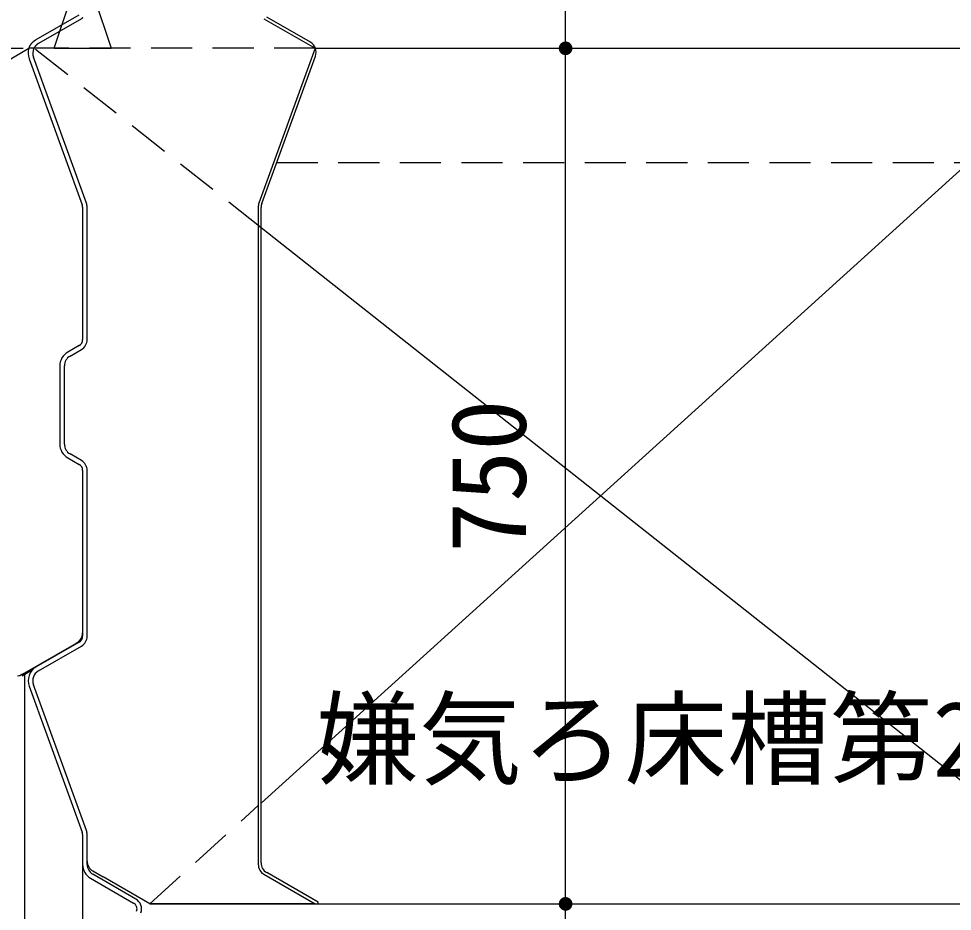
# Model space of a CAD drawing. Units: millimetres, scale not verified. Extents: x -8910 to 8910, y -6308 to 6308.
# Drawn here: x -5409 to -4591, y -3212 to -2429 of the extents above; entities that cross this region are included whole.
import ezdxf
from ezdxf.enums import TextEntityAlignment as Align

# ---------------------------------------------------------------- set-up
doc = ezdxf.new("R2010")
doc.units = ezdxf.units.MM
doc.header["$LTSCALE"] = 30
doc.linetypes.add('DASHED1', pattern=[1.8, 1.2, -0.6])
doc.layers.add('0-5_空気管', color=3, linetype='Continuous', lineweight=25)
doc.styles.add('ＭＳ ゴシック', font='')
doc.styles.get('ＭＳ ゴシック').set_extended_font_data('MS Gothic')

msp = doc.modelspace()

# ---------------------------------------------------------------- linework, layer by layer
at = {"layer": '0-5_空気管', "color": 4}
msp.add_line((-4929.83, -3405.41), (-4929.83, -2155.41), dxfattribs=at)
at = {"layer": '0-5_空気管'}
for p, q in [((-5378.24, -2305.41), (-5328.24, -2455.41)), ((-5378.24, -2455.41), (-5328.24, -2305.41)), ((-5393.97, -2447.75), (-5356.24, -2425.96)), ((-5354.24, -2429.43), (-5391.98, -2451.21)), ((-5153.57, -2450.14), (-5191.84, -2428.04)), ((-5395.92, -2455.41), (-5400.24, -2455.41)), ((-5349.84, -2591.12), (-5396.37, -2463.29)), ((-5378.24, -2455.41), (-5328.24, -2455.41)), ((-5196.84, -3117.11), (-4466.2, -2455.41)), ((-5196.24, -2591.55), (-5149.17, -2462.22)), ((-5149.16, -2455.41), (-4466.2, -2455.41)), ((-4959.83, -2455.41), (-4919.09, -2455.41)), ((-5400.13, -2464.66), (-5353.6, -2592.49)), ((-5353.24, -2594.55), (-5353.24, -2710.77)), ((-5349.24, -2710.77), (-5349.24, -2594.55)), ((-5199.24, -2594.55), (-5199.24, -3170.73)), ((-5196.84, -3169.35), (-5196.84, -2594.97)), ((-4451.97, -3201.22), (-5196.84, -2612.7)), ((-5356.24, -2715.96), (-5366.24, -2721.74)), ((-5364.24, -2725.2), (-5354.24, -2719.43)), ((-5373.24, -2733.86), (-5373.24, -2802.32)), ((-5369.24, -2802.32), (-5369.24, -2733.86)), ((-5366.24, -2814.44), (-5356.24, -2820.21)), ((-5354.24, -2816.75), (-5364.24, -2810.97)), ((-5353.24, -2825.41), (-5353.24, -2970.77)), ((-5349.24, -2970.77), (-5349.24, -2825.41)), ((-5406.06, -3004.15), (-5360.69, -2977.95)), ((-5356.24, -2975.96), (-5393.97, -2997.75)), ((-5360.69, -2977.95), (-5358.24, -2976.54)), ((-5356.88, -2975.6), (-5356.95, -2976.37)), ((-5391.98, -3001.21), (-5354.24, -2979.43)), ((-5396.99, -3000.09), (-5406.21, -3005.41)), ((-5406.2, -3005.41), (-5400.91, -3002.35)), ((-5396.99, -3000.09), (-5400.91, -3002.35)), ((-5406.06, -3004.15), (-5408.24, -3005.41)), ((-5400.13, -3014.66), (-5353.6, -3142.5)), ((-5349.84, -3141.13), (-5396.37, -3013.29)), ((-5353.24, -3144.55), (-5353.24, -3367.13)), ((-5349.24, -3170.77), (-5349.24, -3144.55)), ((-5346.24, -3182.89), (-5308.51, -3204.68)), ((-5344.24, -3176.54), (-5335.12, -3181.81)), ((-5306.51, -3201.21), (-5344.24, -3179.43)), ((-5294.3, -3205.38), (-5335.12, -3181.81)), ((-5149.24, -3205.38), (-5294.3, -3205.38)), ((-5294.24, -3205.41), (-5294.3, -3205.38)), ((-5294.24, -3205.41), (-4466.2, -3205.41)), ((-4959.83, -3205.41), (-4919.09, -3205.41))]:
    msp.add_line(p, q, dxfattribs=at)
at = {"layer": '0-5_空気管', "linetype": 'DASHED1'}
for p, q in [((-5603.33, -2455.41), (-5400.25, -2455.41)), ((-5567.78, -2552.85), (-5400.25, -2455.41)), ((-5196.84, -2612.7), (-5395.92, -2455.41)), ((-5149.24, -2455.41), (-5395.92, -2455.41)), ((-5183.09, -2555.41), (-4422.84, -2555.41)), ((-5294.3, -3205.38), (-5199.24, -3119.29))]:
    msp.add_line(p, q, dxfattribs=at)
at = {"layer": '0-5_空気管'}
for points in [[(-5352.96, -2428.56), (-5353.08, -2428.65), (-5353.18, -2428.73), (-5353.27, -2428.81), (-5353.36, -2428.87), (-5353.44, -2428.93), (-5353.52, -2428.99), (-5353.67, -2429.09), (-5353.75, -2429.14), (-5353.83, -2429.19), (-5353.9, -2429.23), (-5353.97, -2429.27), (-5354.03, -2429.3), (-5354.09, -2429.34), (-5354.24, -2429.43)], [(-5194.24, -2429.43), (-5149.24, -2455.41), (-5198.64, -2591.12)], [(-5400.24, -2455.41), (-5400.24, -2455.4), (-5400.24, -2455.4), (-5400.24, -2455.39), (-5400.23, -2455.37), (-5400.23, -2455.36), (-5400.22, -2455.34), (-5400.22, -2455.31), (-5400.2, -2455.28), (-5400.19, -2455.24), (-5400.17, -2455.19), (-5400.15, -2455.12), (-5400.12, -2455.05), (-5400.09, -2454.95), (-5400.05, -2454.85), (-5400, -2454.74), (-5399.95, -2454.61), (-5399.89, -2454.48), (-5399.83, -2454.34), (-5399.77, -2454.19), (-5399.71, -2454.05), (-5399.65, -2453.91), (-5399.59, -2453.77), (-5399.53, -2453.64), (-5399.47, -2453.51), (-5399.4, -2453.37), (-5399.33, -2453.24), (-5399.26, -2453.1), (-5399.18, -2452.96), (-5399.08, -2452.8), (-5398.98, -2452.65), (-5398.88, -2452.48), (-5398.77, -2452.31), (-5398.65, -2452.14), (-5398.53, -2451.98), (-5398.42, -2451.82), (-5398.32, -2451.67), (-5398.22, -2451.54), (-5398.14, -2451.42), (-5398.06, -2451.31)], [(-5398.06, -2451.31), (-5397.98, -2451.21), (-5397.91, -2451.12), (-5397.84, -2451.04), (-5397.77, -2450.95), (-5397.7, -2450.87), (-5397.62, -2450.77), (-5397.53, -2450.67), (-5397.43, -2450.56), (-5397.32, -2450.45), (-5397.22, -2450.33), (-5397.11, -2450.21), (-5397, -2450.1), (-5396.89, -2449.99), (-5396.79, -2449.89), (-5396.69, -2449.79), (-5396.6, -2449.7), (-5396.51, -2449.61), (-5396.34, -2449.45), (-5396.25, -2449.37), (-5396.16, -2449.29), (-5396.06, -2449.21), (-5395.96, -2449.13), (-5395.85, -2449.04), (-5395.74, -2448.95), (-5395.63, -2448.87), (-5395.53, -2448.79), (-5395.42, -2448.71), (-5395.32, -2448.64), (-5395.23, -2448.57), (-5395.15, -2448.51), (-5395.08, -2448.45), (-5395.01, -2448.41), (-5394.89, -2448.32), (-5394.84, -2448.29), (-5394.78, -2448.25), (-5394.73, -2448.21), (-5394.67, -2448.17), (-5394.61, -2448.14), (-5394.55, -2448.1)], [(-5394.57, -2453.34), (-5394.64, -2453.43), (-5394.7, -2453.51), (-5394.77, -2453.6), (-5394.84, -2453.7), (-5394.92, -2453.8), (-5394.99, -2453.9), (-5395.07, -2454), (-5395.14, -2454.1), (-5395.21, -2454.19), (-5395.27, -2454.29), (-5395.33, -2454.37), (-5395.38, -2454.45), (-5395.42, -2454.51), (-5395.47, -2454.58), (-5395.5, -2454.63), (-5395.53, -2454.69), (-5395.62, -2454.84), (-5395.65, -2454.9), (-5395.71, -2455), (-5395.74, -2455.05), (-5395.76, -2455.11), (-5395.79, -2455.15), (-5395.82, -2455.2), (-5395.84, -2455.24), (-5395.85, -2455.27), (-5395.87, -2455.3), (-5395.88, -2455.32), (-5395.89, -2455.34), (-5395.91, -2455.37), (-5395.91, -2455.38), (-5395.91, -2455.39), (-5395.92, -2455.4), (-5395.92, -2455.41), (-5395.92, -2455.41)], [(-5391.98, -2451.21), (-5392, -2451.23), (-5392.01, -2451.23), (-5392.03, -2451.24), (-5392.04, -2451.25), (-5392.07, -2451.27), (-5392.09, -2451.28), (-5392.12, -2451.3), (-5392.14, -2451.31), (-5392.16, -2451.32), (-5392.18, -2451.33), (-5392.2, -2451.35), (-5392.23, -2451.37), (-5392.27, -2451.39), (-5392.31, -2451.42), (-5392.36, -2451.45), (-5392.42, -2451.48), (-5392.48, -2451.52), (-5392.54, -2451.56), (-5392.61, -2451.61), (-5392.81, -2451.75), (-5392.87, -2451.79), (-5392.99, -2451.88), (-5393.06, -2451.93), (-5393.12, -2451.98), (-5393.19, -2452.04), (-5393.27, -2452.1), (-5393.35, -2452.17), (-5393.45, -2452.25), (-5393.55, -2452.34), (-5393.66, -2452.44), (-5393.77, -2452.53), (-5393.98, -2452.73), (-5394.09, -2452.83), (-5394.18, -2452.92), (-5394.27, -2453.01), (-5394.35, -2453.1), (-5394.43, -2453.18), (-5394.5, -2453.26), (-5394.57, -2453.34)], [(-5394.55, -2448.1), (-5394.49, -2448.06), (-5394.43, -2448.02), (-5394.38, -2447.99), (-5394.33, -2447.96), (-5394.29, -2447.94), (-5394.25, -2447.91), (-5394.22, -2447.89), (-5394.19, -2447.88), (-5394.17, -2447.86), (-5394.14, -2447.85), (-5394.13, -2447.84), (-5394.05, -2447.79), (-5394.04, -2447.79), (-5394.02, -2447.78), (-5394.02, -2447.77), (-5394, -2447.77), (-5393.97, -2447.75)], [(-5404.24, -3004.28), (-5404.24, -3405.41), (-5385.87, -3404.61)], [(-5194.24, -3179.4), (-5149.24, -3205.38), (-5149.24, -3205.41)], [(-5146.84, -3205.41), (-5146.84, -3203.99), (-5191.84, -3178.01)]]:
    msp.add_lwpolyline(points, dxfattribs=at)
for centre, radius, start, end in [((-5158.56, -2458.8), 10, 340, 60), ((-5386.98, -2459.88), 14, 161.403, 200), ((-5386.98, -2459.88), 10, 153.48198, 199.99998), ((-5359.24, -2594.55), 6, 0, 20), ((-5359.24, -2594.55), 10, 0, 20), ((-5189.24, -2594.55), 10, 160, 180), ((-5186.84, -2594.97), 10, 160, 180), ((-5359.24, -2710.77), 6, 300, 0), ((-5359.24, -2710.77), 10, 300, 0), ((-5359.24, -2733.86), 14, 119.99998, 179.99998), ((-5359.24, -2733.86), 10, 119.99998, 179.99998), ((-5359.24, -2802.32), 14, 180, 240), ((-5359.24, -2802.32), 10, 180, 240), ((-5359.24, -2825.41), 6, 0, 59.99997), ((-5359.24, -2825.41), 10, 0, 59.99997), ((-5363.24, -2967.88), 10, 300, 0), ((-5359.24, -2970.77), 6, 300, 0), ((-5359.24, -2970.77), 10, 300, 0), ((-5386.98, -3009.87), 14, 119.99998, 200), ((-5386.98, -3009.87), 10, 119.99998, 200), ((-5359.24, -3144.55), 6, 0, 20), ((-5359.24, -3144.55), 10, 0, 20), ((-5339.24, -3170.77), 14, 180, 240), ((-5339.24, -3167.88), 10, 180, 240), ((-5339.24, -3170.77), 10, 180, 240), ((-5189.24, -3170.73), 10, 180, 240), ((-5186.84, -3169.35), 10, 180, 240), ((-5311.51, -3209.87), 6, 340, 60), ((-5311.51, -3209.87), 10, 340, 60)]:
    msp.add_arc(centre, radius, start, end, dxfattribs=at)
for centre, major_axis, ratio, start_param, end_param in [((-5362.29, -2980.06), (5.04, 0.93), 0.5768, 0.710545, 0.86808), ((-5408.19, -2999.6), (-5.88, -4.07), 0.6969, 0.788883, 1.45361)]:
    msp.add_ellipse(centre, major_axis=major_axis, ratio=ratio, start_param=start_param, end_param=end_param, dxfattribs=at)
at = {"layer": '0-5_空気管', "color": 92}
for points in [[(-4935.82, -2455.03), (-4929.83, -2455.41), (-4935.83, -2455.41)], [(-4935.72, -2454.29), (-4929.83, -2455.41), (-4935.82, -2455.03)], [(-4935.54, -2453.56), (-4929.83, -2455.41), (-4935.72, -2454.29)], [(-4935.26, -2452.86), (-4929.83, -2455.41), (-4935.54, -2453.56)], [(-4934.9, -2452.2), (-4929.83, -2455.41), (-4935.26, -2452.86)], [(-4934.45, -2451.59), (-4929.83, -2455.41), (-4934.9, -2452.2)], [(-4933.94, -2451.04), (-4929.83, -2455.41), (-4934.45, -2451.59)], [(-4933.36, -2450.56), (-4929.83, -2455.41), (-4933.94, -2451.04)], [(-4932.72, -2450.15), (-4929.83, -2455.41), (-4933.36, -2450.56)], [(-4932.04, -2449.83), (-4929.83, -2455.41), (-4932.72, -2450.15)], [(-4932.04, -2449.83), (-4929.83, -2449.41), (-4929.83, -2455.41)], [(-4931.32, -2449.6), (-4929.83, -2449.41), (-4932.04, -2449.83)], [(-4930.58, -2449.46), (-4929.83, -2449.41), (-4931.32, -2449.6)], [(-4929.83, -2449.41), (-4923.83, -2455.41), (-4929.83, -2455.41)], [(-4929.45, -2449.42), (-4923.83, -2455.41), (-4929.83, -2449.41)], [(-4928.71, -2449.52), (-4923.83, -2455.41), (-4929.45, -2449.42)], [(-4927.98, -2449.71), (-4923.83, -2455.41), (-4928.71, -2449.52)], [(-4927.28, -2449.98), (-4923.83, -2455.41), (-4927.98, -2449.71)], [(-4926.62, -2450.35), (-4923.83, -2455.41), (-4927.28, -2449.98)], [(-4926.01, -2450.79), (-4923.83, -2455.41), (-4926.62, -2450.35)], [(-4926.01, -2450.79), (-4923.88, -2454.66), (-4923.83, -2455.41)], [(-4925.46, -2451.3), (-4923.88, -2454.66), (-4926.01, -2450.79)], [(-4925.46, -2451.3), (-4924.02, -2453.92), (-4923.88, -2454.66)], [(-4924.98, -2451.88), (-4924.02, -2453.92), (-4925.46, -2451.3)], [(-4924.98, -2451.88), (-4924.25, -2453.2), (-4924.02, -2453.92)], [(-4924.57, -2452.52), (-4924.25, -2453.2), (-4924.98, -2451.88)], [(-4935.83, -2455.41), (-4933.66, -2460.03), (-4935.78, -2456.16)], [(-4935.83, -2455.41), (-4933.05, -2460.48), (-4933.66, -2460.03)], [(-4929.83, -2455.41), (-4933.05, -2460.48), (-4935.83, -2455.41)], [(-4935.78, -2456.16), (-4934.2, -2459.52), (-4935.64, -2456.9)], [(-4935.78, -2456.16), (-4933.66, -2460.03), (-4934.2, -2459.52)], [(-4935.64, -2456.9), (-4934.69, -2458.94), (-4935.41, -2457.62)], [(-4935.64, -2456.9), (-4934.2, -2459.52), (-4934.69, -2458.94)], [(-4935.41, -2457.62), (-4934.69, -2458.94), (-4935.09, -2458.3)], [(-4929.83, -2455.41), (-4932.39, -2460.84), (-4933.05, -2460.48)], [(-4929.83, -2455.41), (-4931.69, -2461.12), (-4932.39, -2460.84)], [(-4929.83, -2455.41), (-4930.96, -2461.31), (-4931.69, -2461.12)], [(-4929.83, -2455.41), (-4930.21, -2461.4), (-4930.96, -2461.31)], [(-4929.83, -2455.41), (-4929.83, -2461.41), (-4930.21, -2461.4)], [(-4929.83, -2455.41), (-4929.08, -2461.36), (-4929.83, -2461.41)], [(-4929.83, -2455.41), (-4928.34, -2461.22), (-4929.08, -2461.36)], [(-4929.83, -2455.41), (-4927.62, -2460.99), (-4928.34, -2461.22)], [(-4929.83, -2455.41), (-4926.94, -2460.67), (-4927.62, -2460.99)], [(-4923.83, -2455.41), (-4926.94, -2460.67), (-4929.83, -2455.41)], [(-4923.83, -2455.41), (-4926.3, -2460.27), (-4926.94, -2460.67)], [(-4923.83, -2455.41), (-4925.72, -2459.79), (-4926.3, -2460.27)], [(-4923.83, -2455.41), (-4925.21, -2459.24), (-4925.72, -2459.79)], [(-4923.83, -2455.41), (-4924.76, -2458.63), (-4925.21, -2459.24)], [(-4923.83, -2455.41), (-4924.4, -2457.97), (-4924.76, -2458.63)], [(-4923.83, -2455.41), (-4924.12, -2457.27), (-4924.4, -2457.97)], [(-4923.83, -2455.41), (-4923.94, -2456.54), (-4924.12, -2457.27)], [(-4923.83, -2455.41), (-4923.84, -2455.79), (-4923.94, -2456.54)], [(-4932.72, -3200.15), (-4929.83, -3205.41), (-4933.36, -3200.56)], [(-4932.72, -3200.15), (-4929.83, -3199.41), (-4929.83, -3205.41)], [(-4932.04, -3199.83), (-4929.83, -3199.41), (-4932.72, -3200.15)], [(-4931.32, -3199.6), (-4929.83, -3199.41), (-4932.04, -3199.83)], [(-4930.58, -3199.46), (-4929.83, -3199.41), (-4931.32, -3199.6)], [(-4929.83, -3199.41), (-4923.83, -3205.41), (-4929.83, -3205.41)], [(-4929.45, -3199.42), (-4923.83, -3205.41), (-4929.83, -3199.41)], [(-4928.71, -3199.52), (-4923.83, -3205.41), (-4929.45, -3199.42)], [(-4927.98, -3199.7), (-4923.83, -3205.41), (-4928.71, -3199.52)], [(-4927.28, -3199.98), (-4923.83, -3205.41), (-4927.98, -3199.7)], [(-4927.28, -3199.98), (-4923.88, -3204.66), (-4923.83, -3205.41)], [(-4926.62, -3200.35), (-4923.88, -3204.66), (-4927.28, -3199.98)], [(-4935.82, -3205.03), (-4929.83, -3205.41), (-4935.83, -3205.41)], [(-4935.83, -3205.41), (-4932.39, -3210.84), (-4935.78, -3206.16)], [(-4935.83, -3205.41), (-4931.69, -3211.12), (-4932.39, -3210.84)], [(-4929.83, -3205.41), (-4931.69, -3211.12), (-4935.83, -3205.41)], [(-4935.72, -3204.29), (-4929.83, -3205.41), (-4935.82, -3205.03)], [(-4935.78, -3206.16), (-4933.05, -3210.48), (-4935.64, -3206.9)], [(-4935.78, -3206.16), (-4932.39, -3210.84), (-4933.05, -3210.48)], [(-4935.54, -3203.56), (-4929.83, -3205.41), (-4935.72, -3204.29)], [(-4935.64, -3206.9), (-4933.66, -3210.03), (-4935.41, -3207.62)], [(-4935.64, -3206.9), (-4933.05, -3210.48), (-4933.66, -3210.03)], [(-4935.26, -3202.86), (-4929.83, -3205.41), (-4935.54, -3203.56)], [(-4935.41, -3207.62), (-4934.2, -3209.52), (-4935.09, -3208.3)], [(-4935.41, -3207.62), (-4933.66, -3210.03), (-4934.2, -3209.52)], [(-4934.9, -3202.2), (-4929.83, -3205.41), (-4935.26, -3202.86)], [(-4935.09, -3208.3), (-4934.2, -3209.52), (-4934.69, -3208.94)], [(-4934.45, -3201.59), (-4929.83, -3205.41), (-4934.9, -3202.2)], [(-4933.94, -3201.04), (-4929.83, -3205.41), (-4934.45, -3201.59)], [(-4933.36, -3200.56), (-4929.83, -3205.41), (-4933.94, -3201.04)], [(-4929.83, -3205.41), (-4930.96, -3211.3), (-4931.69, -3211.12)], [(-4929.83, -3205.41), (-4930.21, -3211.4), (-4930.96, -3211.3)], [(-4929.83, -3205.41), (-4929.83, -3211.41), (-4930.21, -3211.4)], [(-4929.83, -3205.41), (-4929.08, -3211.36), (-4929.83, -3211.41)], [(-4929.83, -3205.41), (-4928.34, -3211.22), (-4929.08, -3211.36)], [(-4929.83, -3205.41), (-4927.62, -3210.99), (-4928.34, -3211.22)], [(-4929.83, -3205.41), (-4926.94, -3210.67), (-4927.62, -3210.99)], [(-4929.83, -3205.41), (-4926.3, -3210.27), (-4926.94, -3210.67)], [(-4923.83, -3205.41), (-4926.3, -3210.27), (-4929.83, -3205.41)], [(-4926.62, -3200.35), (-4924.02, -3203.92), (-4923.88, -3204.66)], [(-4926.01, -3200.79), (-4924.02, -3203.92), (-4926.62, -3200.35)], [(-4923.83, -3205.41), (-4925.72, -3209.78), (-4926.3, -3210.27)], [(-4926.01, -3200.79), (-4924.25, -3203.2), (-4924.02, -3203.92)], [(-4925.46, -3201.3), (-4924.25, -3203.2), (-4926.01, -3200.79)], [(-4923.83, -3205.41), (-4925.21, -3209.24), (-4925.72, -3209.78)], [(-4925.46, -3201.3), (-4924.57, -3202.52), (-4924.25, -3203.2)], [(-4924.98, -3201.88), (-4924.57, -3202.52), (-4925.46, -3201.3)], [(-4923.83, -3205.41), (-4924.76, -3208.63), (-4925.21, -3209.24)], [(-4923.83, -3205.41), (-4924.4, -3207.97), (-4924.76, -3208.63)], [(-4923.83, -3205.41), (-4924.12, -3207.27), (-4924.4, -3207.97)], [(-4923.83, -3205.41), (-4923.94, -3206.54), (-4924.12, -3207.27)], [(-4923.83, -3205.41), (-4923.84, -3205.79), (-4923.94, -3206.54)]]:
    msp.add_solid(points, dxfattribs=at)

# ---------------------------------------------------------------- texts
at = {"layer": '0-5_空気管', "color": 4, "style": 'ＭＳ ゴシック'}
msp.add_text('750', height=65.98, rotation=90, dxfattribs=at).set_placement((-4944.83, -2897.91), align=Align.BOTTOM_LEFT)
msp.add_text('嫌気ろ床槽第2室', height=65.98, dxfattribs=at).set_placement((-5148.27, -3113.57), align=Align.BOTTOM_LEFT)

doc.saveas('drawing.dxf')
